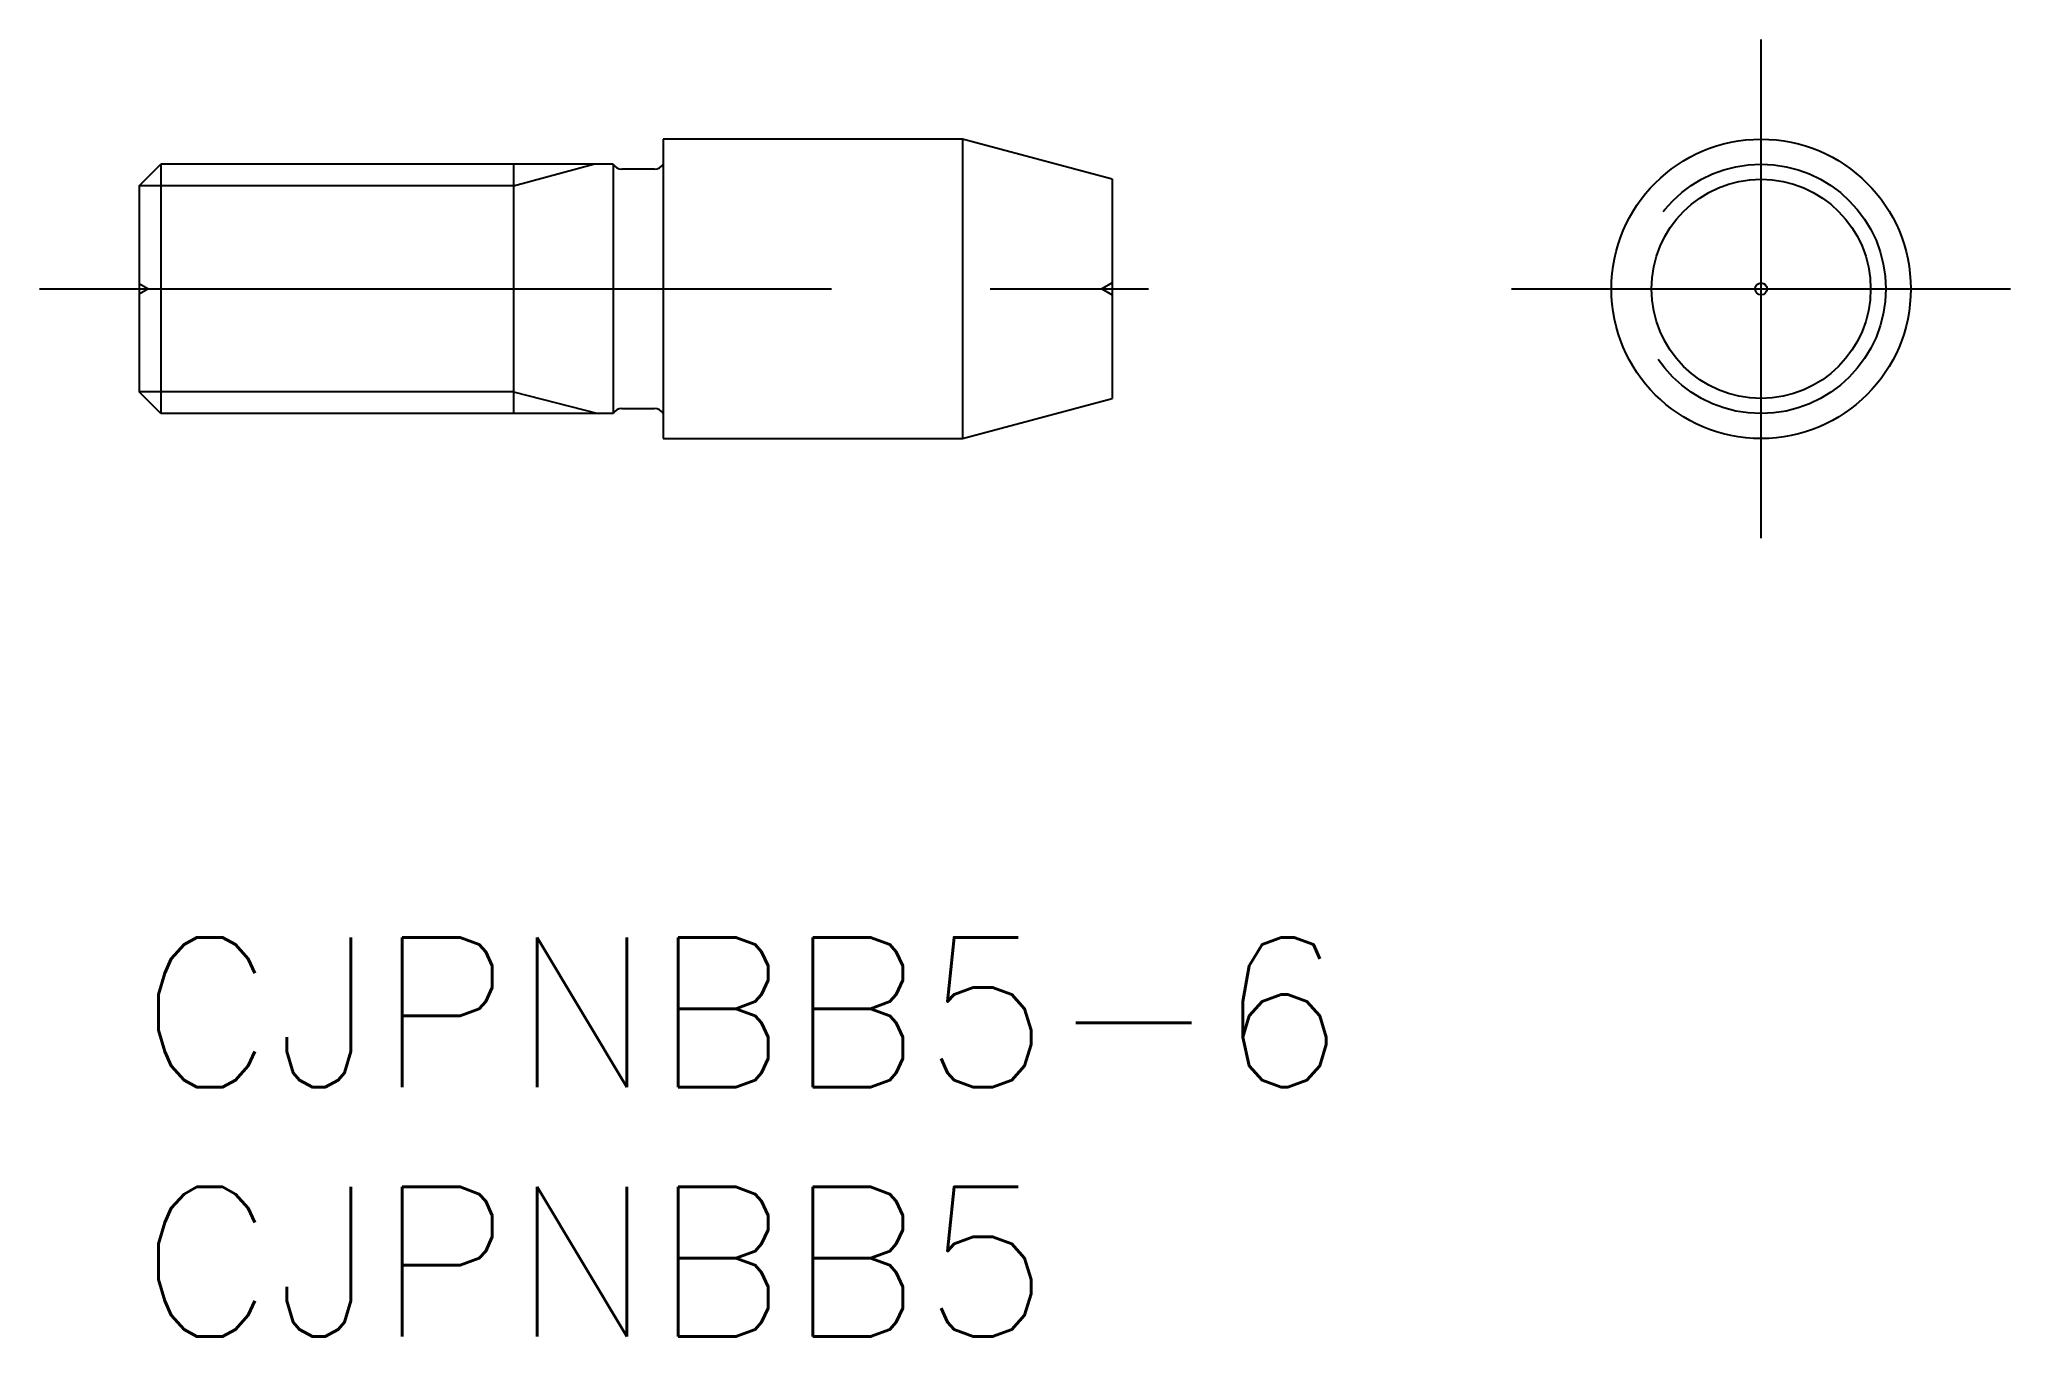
# Model space of a CAD drawing. Extents: x -2 to 37.5, y -8 to 18.
import ezdxf

# ---------------------------------------------------------------- set-up
doc = ezdxf.new("R2010")
doc.units = 0
doc.header["$LTSCALE"] = 0.5
doc.linetypes.add('CENTER', pattern=[50.8, 31.75, -6.35, 6.35, -6.35])
doc.linetypes.add('DASHED', pattern=[19.05, 12.7, -6.35])
for name, color, linetype in [('MSM_CENTER', 1, 'CENTER'), ('MSM_CONTINUOUS', 7, 'CONTINUOUS'), ('MSM_DASHED', 4, 'DASHED'), ('MSM_NARROW', 5, 'CONTINUOUS'), ('MSM_PART_NUMBER', 7, 'CONTINUOUS')]:
    doc.layers.add(name, color=color, linetype=linetype)
doc.styles.get("Standard").update_dxf_attribs({"font": 'txt.shx', "height": 0.5, "bigfont": 'bigfont.shx'})

# ---------------------------------------------------------------- blocks, each defined once
blk = doc.blocks.new('*U15')
at = {"layer": 'MSM_PART_NUMBER'}
blk.add_text('CJPNBB5-6', height=3, dxfattribs=at).set_placement((0, -3))
blk = doc.blocks.new('*U16')
at = {"layer": 'MSM_PART_NUMBER'}
blk.add_text('CJPNBB5', height=3, dxfattribs=at).set_placement((0, -8))

msp = doc.modelspace()

# ---------------------------------------------------------------- linework, layer by layer
at = {"layer": 'MSM_CENTER'}
for p, q in [((32.5, 8), (32.5, 18)), ((-2, 13), (21.5, 13)), ((27.5, 13), (37.5, 13))]:
    msp.add_line(p, q, dxfattribs=at)
at = {"layer": 'MSM_CONTINUOUS'}
for p, q in [((16.5, 16), (10.5, 16)), ((10.5, 16), (10.5, 10)), ((19.5, 15.196), (16.5, 16)), ((16.5, 16), (16.5, 10)), ((0, 15.067), (0.433, 15.5)), ((9.5, 15.5), (0.433, 15.5)), ((0.433, 15.5), (0.433, 10.5)), ((7.5, 15.5), (7.5, 10.5)), ((9.5, 15.5), (9.5, 10.5)), ((0, 15.067), (0, 10.933)), ((10.327, 15.4), (9.673, 15.4)), ((19.5, 15.196), (19.5, 10.804)), ((0.433, 10.5), (0, 10.933)), ((16.5, 10), (19.5, 10.804)), ((9.5, 10.5), (0.433, 10.5)), ((9.673, 10.6), (10.327, 10.6)), ((10.5, 10), (16.5, 10))]:
    msp.add_line(p, q, dxfattribs=at)
for radius in [3, 2.196, 0.12]:
    msp.add_circle((32.5, 13), radius, dxfattribs=at)
for centre, start, end in [((9.673, 15.6), 210, 270), ((10.327, 15.6), 270, 330), ((9.673, 10.4), 90, 150), ((10.327, 10.4), 30, 90)]:
    msp.add_arc(centre, 0.2, start, end, dxfattribs=at)
at = {"layer": 'MSM_DASHED'}
for p, q in [((0.173, 13), (0, 13.1)), ((19.5, 13.12), (19.292, 13)), ((0, 12.9), (0.173, 13)), ((19.292, 13), (19.5, 12.88))]:
    msp.add_line(p, q, dxfattribs=at)
msp.add_circle((32.5, 13), 2.5, dxfattribs=at)
at = {"layer": 'MSM_NARROW'}
for p, q in [((7.5, 15.067), (9.1, 15.5)), ((7.5, 15.067), (0, 15.067)), ((7.5, 10.933), (0, 10.933)), ((7.5, 10.933), (9.196, 10.5))]:
    msp.add_line(p, q, dxfattribs=at)

# ---------------------------------------------------------------- block references
at = {"layer": 'MSM_CONTINUOUS'}
for name in ['*U15', '*U16']:
    msp.add_blockref(name, (0, 0), dxfattribs=at)

doc.saveas('drawing.dxf')
